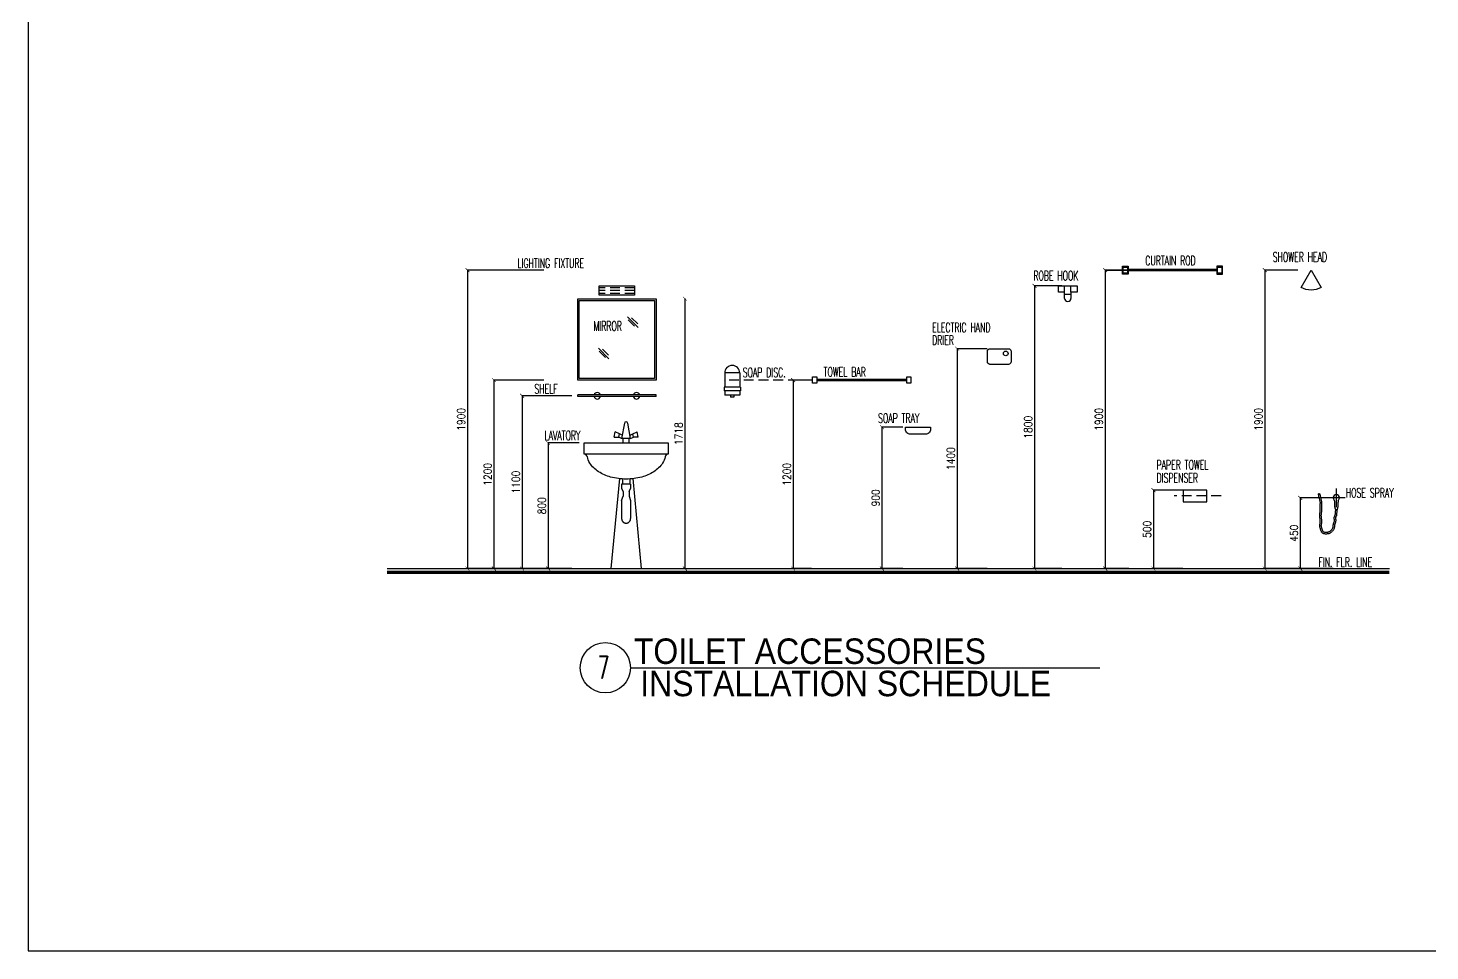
# Model space of a CAD drawing. Extents: x -172604 to -143727, y 166361 to 186286.
# Drawn here: x -172604 to -163680, y 166361 to 172237 of the extents above; entities that cross this region are included whole.
import ezdxf

# ---------------------------------------------------------------- set-up
doc = ezdxf.new("R2010")
doc.units = 0
doc.header["$LTSCALE"] = 500
doc.header["$MEASUREMENT"] = 0
for name, pattern in [('CENTER2', [1.125, 0.75, -0.125, 0.125, -0.125]), ('HIDDEN', [0.375, 0.25, -0.125]), ('HIDDEN2', [0.1875, 0.125, -0.0625])]:
    doc.linetypes.add(name, pattern=pattern)
doc.layers.get('0').update_dxf_attribs({"linetype": 'CONTINUOUS'})
doc.layers.get('DEFPOINTS').update_dxf_attribs({"linetype": 'CONTINUOUS'})
for name, color, linetype in [('AXIS', 11, 'CENTER2'), ('BOARDER', 6, 'CONTINUOUS'), ('CONC', 3, 'CONTINUOUS'), ('DIM', 4, 'CONTINUOUS'), ('DIM1', 2, 'CONTINUOUS'), ('DRWIN', 2, 'CONTINUOUS'), ('FIX', 2, 'CONTINUOUS'), ('HATCH', 8, 'CONTINUOUS'), ('JUMP', 2, 'CONTINUOUS'), ('SANI', 2, 'CONTINUOUS'), ('SETTING', 3, 'CONTINUOUS'), ('TITLE', 1, 'CONTINUOUS'), ('TXT', 2, 'CONTINUOUS'), ('TXT1', 2, 'CONTINUOUS'), ('WallPartition', 2, 'CONTINUOUS')]:
    doc.layers.add(name, color=color, linetype=linetype)
doc.styles.add('DIM', font='simplex.shx', dxfattribs={"width": 0.85})
doc.styles.add('ROMANS', font='romans.shx', dxfattribs={"width": 0.6})
doc.styles.add('TTXT', font='swisse.ttf', dxfattribs={"width": 0.9})
doc.dimstyles.new('DIM1-25', dxfattribs={"dimscale": 25, "dimtxt": 2, "dimasz": 1, "dimexe": 0.03, "dimexo": 0.03, "dimgap": 0.6, "dimtad": 1, "dimdec": 0, "dimdsep": 46, "dimtxsty": 'DIM', "dimblk1": 'ARCHTICK', "dimblk2": 'ARCHTICK', "dimsah": 1, "dimcen": 0.09, "dimdle": 0.03, "dimclrd": 256, "dimclrt": 2, "dimadec": 0, "dimazin": 0, "dimtfac": 1, "dimtdec": 0, "dimtix": 1, "dimtmove": 1, "dimatfit": 3, "dimldrblk": 'ARCHTICK', "dimfxl": 0, "dimtvp": 2, "dimtolj": 1, "dimtzin": 0, "dimarcsym": 0})

# ---------------------------------------------------------------- blocks, each defined once
blk = doc.blocks.new('A0-BOX')
at = {"layer": 'TITLE'}
for p, q in [((0, 79.7), (0, 0)), ((0, 0), (113.3, 0))]:
    blk.add_line(p, q, dxfattribs=at)
blk = doc.blocks.new('_ARCHTICK')
at = {"color": 0, "linetype": 'ByBlock', "const_width": 0.15}
blk.add_lwpolyline([(-0.5, -0.5), (0.5, 0.5)], dxfattribs=at)
blk = doc.blocks.new('*D100')
at = {"layer": 'DEFPOINTS', "color": 0}
for p in [(-169320.4, 170696), (-169806.5, 168796), (-169425.4, 168796)]:
    blk.add_point(p, dxfattribs=at)
at = {"layer": 'DIM', "color": 0, "lineweight": -2}
for p, q in [((-169321.1, 170696), (-169807.2, 170696)), ((-169426.1, 168796), (-169807.2, 168796))]:
    blk.add_line(p, q, dxfattribs=at)
at = {"layer": 'DIM', "lineweight": -2}
blk.add_line((-169806.5, 170696.7), (-169806.5, 168795.2), dxfattribs=at)
at = {"layer": 'DIM', "lineweight": -2, "xscale": 25, "yscale": 25, "zscale": 25}
for p, rotation in [((-169806.5, 170696), 90), ((-169806.5, 168796), 270)]:
    blk.add_blockref('_ARCHTICK', p, dxfattribs=dict(at, rotation=rotation))
at = {"layer": 'DIM', "color": 2, "insert": (-169846.5, 169746), "char_height": 50, "attachment_point": 5, "rotation": 90, "style": 'DIM'}
blk.add_mtext('\\A1;1900', dxfattribs=at)
blk = doc.blocks.new('*D93')
at = {"layer": 'DEFPOINTS', "color": 0}
for p in [(-167033.7, 169696), (-167168, 168796), (-167033.7, 168796)]:
    blk.add_point(p, dxfattribs=at)
at = {"layer": 'DIM', "color": 0, "lineweight": -2}
for p, q in [((-167034.4, 169696), (-167168.8, 169696)), ((-167034.4, 168796), (-167168.8, 168796))]:
    blk.add_line(p, q, dxfattribs=at)
at = {"layer": 'DIM', "lineweight": -2}
blk.add_line((-167168, 169696.7), (-167168, 168795.2), dxfattribs=at)
at = {"layer": 'DIM', "lineweight": -2, "xscale": 25, "yscale": 25, "zscale": 25}
for p, rotation in [((-167168, 169696), 90), ((-167168, 168796), 270)]:
    blk.add_blockref('_ARCHTICK', p, dxfattribs=dict(at, rotation=rotation))
at = {"layer": 'DIM', "color": 2, "insert": (-167208, 169246), "char_height": 50, "attachment_point": 5, "rotation": 90, "style": 'DIM'}
blk.add_mtext('\\A1;900', dxfattribs=at)
blk = doc.blocks.new('*D96')
at = {"layer": 'DEFPOINTS', "color": 0}
for p in [(-166496.5, 170196), (-166689.4, 168796), (-166496.5, 168796)]:
    blk.add_point(p, dxfattribs=at)
at = {"layer": 'DIM', "color": 0, "lineweight": -2}
for p, q in [((-166497.3, 170196), (-166690.2, 170196)), ((-166497.3, 168796), (-166690.2, 168796))]:
    blk.add_line(p, q, dxfattribs=at)
at = {"layer": 'DIM', "lineweight": -2}
blk.add_line((-166689.4, 170196.7), (-166689.4, 168795.2), dxfattribs=at)
at = {"layer": 'DIM', "lineweight": -2, "xscale": 25, "yscale": 25, "zscale": 25}
for p, rotation in [((-166689.4, 170196), 90), ((-166689.4, 168796), 270)]:
    blk.add_blockref('_ARCHTICK', p, dxfattribs=dict(at, rotation=rotation))
at = {"layer": 'DIM', "color": 2, "insert": (-166729.4, 169496), "char_height": 50, "attachment_point": 5, "rotation": 90, "style": 'DIM'}
blk.add_mtext('\\A1;1400', dxfattribs=at)
blk = doc.blocks.new('*D98')
at = {"layer": 'DEFPOINTS', "color": 0}
for p in [(-167616.7, 169996), (-167733.6, 168796), (-167616.7, 168796)]:
    blk.add_point(p, dxfattribs=at)
at = {"layer": 'DIM', "color": 0, "lineweight": -2}
for p, q in [((-167617.5, 169996), (-167734.4, 169996)), ((-167617.5, 168796), (-167734.4, 168796))]:
    blk.add_line(p, q, dxfattribs=at)
at = {"layer": 'DIM', "lineweight": -2}
blk.add_line((-167733.6, 169996.7), (-167733.6, 168795.2), dxfattribs=at)
at = {"layer": 'DIM', "lineweight": -2, "xscale": 25, "yscale": 25, "zscale": 25}
for p, rotation in [((-167733.6, 169996), 90), ((-167733.6, 168796), 270)]:
    blk.add_blockref('_ARCHTICK', p, dxfattribs=dict(at, rotation=rotation))
at = {"layer": 'DIM', "color": 2, "insert": (-167773.6, 169396), "char_height": 50, "attachment_point": 5, "rotation": 90, "style": 'DIM'}
blk.add_mtext('\\A1;1200', dxfattribs=at)
blk = doc.blocks.new('*D92')
at = {"layer": 'DEFPOINTS', "color": 0}
for p in [(-165584.6, 170696), (-165747, 168796), (-165596.7, 168796)]:
    blk.add_point(p, dxfattribs=at)
at = {"layer": 'DIM', "color": 0, "lineweight": -2}
for p, q in [((-165585.3, 170696), (-165747.8, 170696)), ((-165597.5, 168796), (-165747.8, 168796))]:
    blk.add_line(p, q, dxfattribs=at)
at = {"layer": 'DIM', "lineweight": -2}
blk.add_line((-165747, 170696.7), (-165747, 168795.2), dxfattribs=at)
at = {"layer": 'DIM', "lineweight": -2, "xscale": 25, "yscale": 25, "zscale": 25}
for p, rotation in [((-165747, 170696), 90), ((-165747, 168796), 270)]:
    blk.add_blockref('_ARCHTICK', p, dxfattribs=dict(at, rotation=rotation))
at = {"layer": 'DIM', "color": 2, "insert": (-165787, 169746), "char_height": 50, "attachment_point": 5, "rotation": 90, "style": 'DIM'}
blk.add_mtext('\\A1;1900', dxfattribs=at)
blk = doc.blocks.new('*D95')
at = {"layer": 'DEFPOINTS', "color": 0}
for p in [(-166021.7, 170596), (-166197.3, 168796), (-166021.7, 168796)]:
    blk.add_point(p, dxfattribs=at)
at = {"layer": 'DIM', "color": 0, "lineweight": -2}
for p, q in [((-166022.4, 170596), (-166198, 170596)), ((-166022.4, 168796), (-166198, 168796))]:
    blk.add_line(p, q, dxfattribs=at)
at = {"layer": 'DIM', "lineweight": -2}
blk.add_line((-166197.3, 170596.7), (-166197.3, 168795.2), dxfattribs=at)
at = {"layer": 'DIM', "lineweight": -2, "xscale": 25, "yscale": 25, "zscale": 25}
for p, rotation in [((-166197.3, 170596), 90), ((-166197.3, 168796), 270)]:
    blk.add_blockref('_ARCHTICK', p, dxfattribs=dict(at, rotation=rotation))
at = {"layer": 'DIM', "color": 2, "insert": (-166237.3, 169696), "char_height": 50, "attachment_point": 5, "rotation": 90, "style": 'DIM'}
blk.add_mtext('\\A1;1800', dxfattribs=at)
blk = doc.blocks.new('*D99')
at = {"layer": 'DEFPOINTS', "color": 0}
for p in [(-168422.1, 170513.7), (-168422.1, 168796), (-168422.1, 168796)]:
    blk.add_point(p, dxfattribs=at)
at = {"layer": 'DIM', "lineweight": -2}
blk.add_line((-168422.1, 170514.4), (-168422.1, 168795.2), dxfattribs=at)
at = {"layer": 'DIM', "lineweight": -2, "xscale": 25, "yscale": 25, "zscale": 25}
for p, rotation in [((-168422.1, 170513.7), 90), ((-168422.1, 168796), 270)]:
    blk.add_blockref('_ARCHTICK', p, dxfattribs=dict(at, rotation=rotation))
at = {"layer": 'DIM', "color": 2, "insert": (-168462.1, 169654.8), "char_height": 50, "attachment_point": 5, "rotation": 90, "style": 'DIM'}
blk.add_mtext('\\A1;1718', dxfattribs=at)
blk = doc.blocks.new('*D104')
at = {"layer": 'DEFPOINTS', "color": 0}
for p in [(-164519.7, 170696), (-164731.2, 168796), (-164519.7, 168796)]:
    blk.add_point(p, dxfattribs=at)
at = {"layer": 'DIM', "color": 0, "lineweight": -2}
for p, q in [((-164520.4, 170696), (-164732, 170696)), ((-164520.4, 168796), (-164732, 168796))]:
    blk.add_line(p, q, dxfattribs=at)
at = {"layer": 'DIM', "lineweight": -2}
blk.add_line((-164731.2, 170696.7), (-164731.2, 168795.2), dxfattribs=at)
at = {"layer": 'DIM', "lineweight": -2, "xscale": 25, "yscale": 25, "zscale": 25}
for p, rotation in [((-164731.2, 170696), 90), ((-164731.2, 168796), 270)]:
    blk.add_blockref('_ARCHTICK', p, dxfattribs=dict(at, rotation=rotation))
at = {"layer": 'DIM', "color": 2, "insert": (-164771.2, 169746), "char_height": 50, "attachment_point": 5, "rotation": 90, "style": 'DIM'}
blk.add_mtext('\\A1;1900', dxfattribs=at)
blk = doc.blocks.new('*D94')
at = {"layer": 'DEFPOINTS', "color": 0}
for p in [(-169095, 169596), (-169292.9, 168796), (-169208.7, 168796)]:
    blk.add_point(p, dxfattribs=at)
at = {"layer": 'DIM', "color": 0, "lineweight": -2}
for p, q in [((-169095.7, 169596), (-169293.6, 169596)), ((-169209.4, 168796), (-169293.6, 168796))]:
    blk.add_line(p, q, dxfattribs=at)
at = {"layer": 'DIM', "lineweight": -2}
blk.add_line((-169292.9, 169596.7), (-169292.9, 168795.2), dxfattribs=at)
at = {"layer": 'DIM', "lineweight": -2, "xscale": 25, "yscale": 25, "zscale": 25}
for p, rotation in [((-169292.9, 169596), 90), ((-169292.9, 168796), 270)]:
    blk.add_blockref('_ARCHTICK', p, dxfattribs=dict(at, rotation=rotation))
at = {"layer": 'DIM', "color": 2, "insert": (-169332.9, 169196), "char_height": 50, "attachment_point": 5, "rotation": 90, "style": 'DIM'}
blk.add_mtext('\\A1;800', dxfattribs=at)
blk = doc.blocks.new('*D97')
at = {"layer": 'DEFPOINTS', "color": 0}
for p in [(-169140.9, 169896), (-169458.6, 168796), (-169140.9, 168796)]:
    blk.add_point(p, dxfattribs=at)
at = {"layer": 'DIM', "color": 0, "lineweight": -2}
for p, q in [((-169141.7, 169896), (-169459.4, 169896)), ((-169141.7, 168796), (-169459.4, 168796))]:
    blk.add_line(p, q, dxfattribs=at)
at = {"layer": 'DIM', "lineweight": -2}
blk.add_line((-169458.6, 169896.7), (-169458.6, 168795.2), dxfattribs=at)
at = {"layer": 'DIM', "lineweight": -2, "xscale": 25, "yscale": 25, "zscale": 25}
for p, rotation in [((-169458.6, 169896), 90), ((-169458.6, 168796), 270)]:
    blk.add_blockref('_ARCHTICK', p, dxfattribs=dict(at, rotation=rotation))
at = {"layer": 'DIM', "color": 2, "insert": (-169498.6, 169346), "char_height": 50, "attachment_point": 5, "rotation": 90, "style": 'DIM'}
blk.add_mtext('\\A1;1100', dxfattribs=at)
blk = doc.blocks.new('*D101')
at = {"layer": 'DEFPOINTS', "color": 0}
for p in [(-169320.4, 169996), (-169638.1, 168796), (-169320.4, 168796)]:
    blk.add_point(p, dxfattribs=at)
at = {"layer": 'DIM', "color": 0, "lineweight": -2}
for p, q in [((-169321.1, 169996), (-169638.8, 169996)), ((-169321.1, 168796), (-169638.8, 168796))]:
    blk.add_line(p, q, dxfattribs=at)
at = {"layer": 'DIM', "lineweight": -2}
blk.add_line((-169638.1, 169996.7), (-169638.1, 168795.2), dxfattribs=at)
at = {"layer": 'DIM', "lineweight": -2, "xscale": 25, "yscale": 25, "zscale": 25}
for p, rotation in [((-169638.1, 169996), 90), ((-169638.1, 168796), 270)]:
    blk.add_blockref('_ARCHTICK', p, dxfattribs=dict(at, rotation=rotation))
at = {"layer": 'DIM', "color": 2, "insert": (-169678.1, 169396), "char_height": 50, "attachment_point": 5, "rotation": 90, "style": 'DIM'}
blk.add_mtext('\\A1;1200', dxfattribs=at)
blk = doc.blocks.new('A$C753C42D5')
at = {"layer": 'SANI', "linetype": 'Continuous'}
for p, q in [((0.2568, 0.9248), (0.2394, 0.8287)), ((0.2968, 0.8287), (0.2793, 0.9248)), ((0.1923, 0.8373), (0.1985, 0.8714)), ((0.1923, 0.8373), (0.2215, 0.8373)), ((0.225, 0.8568), (0.1985, 0.8714)), ((0.2215, 0.8373), (0.225, 0.8568)), ((0.2394, 0.8287), (0.2215, 0.8373)), ((0.2429, 0.8483), (0.225, 0.8568)), ((0.2968, 0.8287), (0.2394, 0.8287)), ((0.2489, 0.8), (0.2489, 0.8287)), ((0.2872, 0.8), (0.2872, 0.8287)), ((0.2933, 0.8483), (0.3112, 0.8568)), ((0.2968, 0.8287), (0.3147, 0.8373)), ((0.3112, 0.8568), (0.3377, 0.8714)), ((0.3147, 0.8373), (0.3112, 0.8568)), ((0.3439, 0.8373), (0.3147, 0.8373)), ((0.3439, 0.8373), (0.3377, 0.8714)), ((0.2252, 0.5724), (0.1713, 0)), ((0.3109, 0.5724), (0.3648, 0))]:
    blk.add_line(p, q, dxfattribs=at)
at = {"layer": 'SANI', "linetype": 'HIDDEN2'}
for p, q in [((0.2968, 0.5382), (0.2394, 0.5382)), ((0.2394, 0.5382), (0.2394, 0.5094)), ((0.2441, 0.57), (0.2441, 0.5382)), ((0.292, 0.57), (0.292, 0.5382)), ((0.2968, 0.5382), (0.2968, 0.5094)), ((0.2394, 0.5094), (0.2489, 0.4903)), ((0.2394, 0.4328), (0.2489, 0.4616)), ((0.2489, 0.4903), (0.2489, 0.4616)), ((0.2872, 0.4903), (0.2968, 0.5094)), ((0.2872, 0.4903), (0.2872, 0.4616)), ((0.2872, 0.4616), (0.2968, 0.4328)), ((0.2394, 0.4328), (0.2394, 0.3179)), ((0.2968, 0.4328), (0.2968, 0.3179))]:
    blk.add_line(p, q, dxfattribs=at)
at = {"layer": 'SANI', "linetype": 'Continuous'}
blk.add_lwpolyline([(0.5362, 0.8), (0.5362, 0.789), (0.5362, 0.7282), (0, 0.7282), (0, 0.789), (0, 0.8)], close=True, dxfattribs=at)
for points in [[(0.517, 0.7282, -0.000994), (0.517, 0.7278, -0.145509)], [(0.5158, 0.7124, -0.107261), (0.5003, 0.6716, -0.107169), (0.4442, 0.6162, -0.077294), (0.3677, 0.5829, -0.06439), (0.2685, 0.57, -0.06439), (0.1694, 0.5829, -0.077294), (0.0929, 0.6162, -0.107169), (0.0368, 0.6716, -0.107938), (0.0212, 0.7126, -0.000994)]]:
    blk.add_lwpolyline(points, format="xyb", dxfattribs=at)
for centre, radius, start, end in [((0.2681, 0.9226), 0.0115, 9.52728, 170.47272), ((0.0024, 0.709), 0.0191, 10.80776, 88.49148), ((0.5347, 0.709), 0.0191, 89.19364, 170.01956)]:
    blk.add_arc(centre, radius, start, end, dxfattribs=at)
at = {"layer": 'SANI', "linetype": 'HIDDEN2'}
blk.add_arc((0.2681, 0.3179), 0.0287, 180, 0, dxfattribs=at)
blk = doc.blocks.new('*D102')
at = {"layer": 'DEFPOINTS', "color": 0}
for p in [(-164294.8, 169246), (-164505, 168796), (-164294.8, 168796)]:
    blk.add_point(p, dxfattribs=at)
at = {"layer": 'DIM', "color": 0, "lineweight": -2}
for p, q in [((-164295.5, 169246), (-164505.8, 169246)), ((-164295.5, 168796), (-164505.8, 168796))]:
    blk.add_line(p, q, dxfattribs=at)
at = {"layer": 'DIM', "lineweight": -2}
blk.add_line((-164505, 169246.7), (-164505, 168795.2), dxfattribs=at)
at = {"layer": 'DIM', "lineweight": -2, "xscale": 25, "yscale": 25, "zscale": 25}
for p, rotation in [((-164505, 169246), 90), ((-164505, 168796), 270)]:
    blk.add_blockref('_ARCHTICK', p, dxfattribs=dict(at, rotation=rotation))
at = {"layer": 'DIM', "color": 2, "insert": (-164545, 169021), "char_height": 50, "attachment_point": 5, "rotation": 90, "style": 'DIM'}
blk.add_mtext('\\A1;450', dxfattribs=at)
blk = doc.blocks.new('*D103')
at = {"layer": 'DEFPOINTS', "color": 0}
for p in [(-165251, 169296), (-165440.2, 168796), (-165251, 168796)]:
    blk.add_point(p, dxfattribs=at)
at = {"layer": 'DIM', "color": 0, "lineweight": -2}
for p, q in [((-165251.7, 169296), (-165441, 169296)), ((-165251.7, 168796), (-165441, 168796))]:
    blk.add_line(p, q, dxfattribs=at)
at = {"layer": 'DIM', "lineweight": -2}
blk.add_line((-165440.2, 169296.7), (-165440.2, 168795.2), dxfattribs=at)
at = {"layer": 'DIM', "lineweight": -2, "xscale": 25, "yscale": 25, "zscale": 25}
for p, rotation in [((-165440.2, 169296), 90), ((-165440.2, 168796), 270)]:
    blk.add_blockref('_ARCHTICK', p, dxfattribs=dict(at, rotation=rotation))
at = {"layer": 'DIM', "color": 2, "insert": (-165480.2, 169046), "char_height": 50, "attachment_point": 5, "rotation": 90, "style": 'DIM'}
blk.add_mtext('\\A1;500', dxfattribs=at)
blk = doc.blocks.new('A$C5E8321AC')
at = {"layer": 'SANI'}
for p, q in [((0.0997, 0.1539), (0.0038, 0.1539)), ((0.0038, 0.1539), (0.0038, 0.0629)), ((0.0997, 0.1539), (0.0997, 0.0629)), ((0.1036, 0.0629), (0, 0.0629)), ((0, 0.0629), (0, 0.0399)), ((0.1036, 0.0399), (0, 0.0399)), ((0.0038, 0.0399), (0.0038, 0.0115)), ((0.0997, 0.0115), (0.0038, 0.0115)), ((0.0412, 0.0115), (0.0412, 0)), ((0.0623, 0.0115), (0.0623, 0)), ((0.0997, 0.0399), (0.0997, 0.0115)), ((0.1036, 0.0629), (0.1036, 0.0399)), ((0.0623, 0), (0.0412, 0))]:
    blk.add_line(p, q, dxfattribs=at)
blk.add_arc((0.0518, 0.1539), 0.0479, 0, 180, dxfattribs=at)

msp = doc.modelspace()

# ---------------------------------------------------------------- linework, layer by layer
at = {"layer": 'AXIS'}
msp.add_line((-165747, 170696), (-165356.3, 170696), dxfattribs=at)
at = {"layer": 'AXIS', "linetype": 'CENTER2', "ltscale": 10}
for p, q in [((-164274.9, 169186.6), (-164274.9, 169305.7)), ((-164218.6, 169246), (-164337.7, 169246))]:
    msp.add_line(p, q, dxfattribs=at)
at = {"layer": 'BOARDER', "const_width": 20}
msp.add_lwpolyline([(-170318.4, 168772), (-163937.8, 168772)], dxfattribs=at)
at = {"layer": 'CONC'}
msp.add_lwpolyline([(-166496.5, 170112), (-166496.5, 170180, -0.414214), (-166480.5, 170196), (-166362.5, 170196, -0.414214), (-166346.5, 170180), (-166346.5, 170112, -0.414214), (-166362.5, 170096), (-166480.5, 170096, -0.414214)], format="xyb", close=True, dxfattribs=at)
at = {"layer": 'DIM1'}
msp.add_lwpolyline([(-167017.9, 169682.5), (-167017.9, 169696), (-166859.2, 169696), (-166859.2, 169682.5, -0.414214), (-166890.7, 169651), (-166986.4, 169651, -0.414214)], format="xyb", close=True, dxfattribs=at)
at = {"layer": 'DIM1', "linetype": 'HIDDEN'}
for points in [[(-164270.6, 169171.7), (-164271.9, 169163.9), (-164272.7, 169157.7), (-164273.2, 169152.7), (-164273.5, 169148.6), (-164273.7, 169145.1), (-164273.8, 169142), (-164274.1, 169138.8), (-164274.7, 169135.6), (-164275.6, 169132.4), (-164276.7, 169129.5), (-164277.8, 169126.9), (-164278.8, 169124.5), (-164279.7, 169122.4), (-164280.3, 169120.5), (-164280.8, 169119.1), (-164281, 169117.9), (-164281, 169116.8), (-164280.9, 169115.4), (-164280.7, 169113.6), (-164280.3, 169111.5), (-164279.8, 169108.9), (-164279.4, 169106), (-164279.2, 169102.6), (-164279.3, 169099), (-164279.9, 169095.4), (-164280.8, 169092), (-164281.8, 169088.8), (-164282.9, 169085.9), (-164283.9, 169083.2), (-164284.9, 169080.6), (-164285.6, 169078.2), (-164286.2, 169076), (-164286.6, 169073.7), (-164286.9, 169071.3), (-164287.1, 169068.5), (-164287.4, 169065.5), (-164287.7, 169062.1), (-164288.2, 169058.6), (-164289, 169054.8), (-164290.2, 169050.9), (-164291.9, 169047), (-164293.9, 169043.3), (-164296.2, 169039.8), (-164298.7, 169036.6), (-164301.3, 169033.5), (-164304, 169030.7), (-164306.8, 169028.1), (-164309.6, 169025.7), (-164312.4, 169023.7), (-164315.3, 169021.8), (-164318.3, 169020.3), (-164321.3, 169019), (-164324.4, 169017.9), (-164327.5, 169017.1), (-164330.7, 169016.5), (-164333.9, 169016.1), (-164337.3, 169015.9), (-164340.8, 169015.7), (-164344.4, 169015.8), (-164348.2, 169016.1), (-164352, 169016.8), (-164355.8, 169017.8), (-164359.6, 169019.4), (-164363.3, 169021.6), (-164366.5, 169024.6), (-164369, 169027.8), (-164370.8, 169031.1), (-164372.2, 169034.3), (-164373.3, 169037.4), (-164374.2, 169040.3), (-164375, 169043), (-164375.7, 169045.6), (-164376.5, 169048), (-164377.4, 169050.5), (-164378.3, 169053.1), (-164379.2, 169056), (-164380, 169059), (-164380.7, 169062.3), (-164381.1, 169065.7), (-164381.3, 169069.4), (-164381, 169073.1), (-164380.5, 169076.5), (-164379.9, 169079.7), (-164379.2, 169082.9), (-164378.6, 169085.9), (-164378.2, 169089), (-164377.8, 169092.1), (-164377.7, 169095.3), (-164377.8, 169098.8), (-164378.2, 169102.8), (-164378.7, 169107.1), (-164379.3, 169111.6), (-164380, 169116.4), (-164380.6, 169121.4), (-164381, 169126.6), (-164381.2, 169131.8), (-164381.2, 169137), (-164380.8, 169142), (-164380.3, 169146.7), (-164379.7, 169151.2), (-164379.1, 169155.4), (-164378.5, 169159.3), (-164378, 169162.9), (-164377.7, 169166.1), (-164377.6, 169169.1), (-164377.6, 169172), (-164377.7, 169174.9), (-164377.9, 169177.9), (-164378.2, 169181), (-164378.4, 169184.1), (-164378.6, 169187.5), (-164378.7, 169191), (-164378.6, 169194.5), (-164378.4, 169197.9), (-164378.2, 169201.3), (-164377.9, 169204.4), (-164377.6, 169207.5), (-164377.5, 169210.3), (-164377.4, 169213.1), (-164377.4, 169215.6), (-164377.7, 169218), (-164378.1, 169220.9), (-164378.9, 169224.6), (-164380.1, 169229.7), (-164381.7, 169236.4), (-164384, 169245.1), (-164386.8, 169256.1), (-164390.2, 169269.8)], [(-164280.5, 169173.3), (-164281.8, 169165.4), (-164282.6, 169158.8), (-164283.2, 169153.5), (-164283.5, 169149.2), (-164283.6, 169145.7), (-164283.8, 169142.7), (-164284, 169140.2), (-164284.5, 169137.8), (-164285.1, 169135.5), (-164286, 169133.1), (-164287, 169130.8), (-164288, 169128.4), (-164289, 169126), (-164289.8, 169123.7), (-164290.5, 169121.3), (-164290.9, 169119), (-164291, 169116.7), (-164290.9, 169114.3), (-164290.5, 169112), (-164290.1, 169109.7), (-164289.7, 169107.3), (-164289.3, 169104.9), (-164289.2, 169102.5), (-164289.3, 169100), (-164289.7, 169097.4), (-164290.4, 169094.8), (-164291.2, 169092.1), (-164292.2, 169089.4), (-164293.3, 169086.7), (-164294.3, 169083.9), (-164295.2, 169081), (-164296, 169078.1), (-164296.5, 169075.2), (-164296.9, 169072.3), (-164297.1, 169069.3), (-164297.3, 169066.3), (-164297.6, 169063.3), (-164298, 169060.3), (-164298.7, 169057.3), (-164299.6, 169054.3), (-164300.9, 169051.4), (-164302.5, 169048.4), (-164304.4, 169045.6), (-164306.5, 169042.8), (-164308.7, 169040.2), (-164311, 169037.8), (-164313.4, 169035.6), (-164315.7, 169033.6), (-164318, 169031.9), (-164320.3, 169030.5), (-164322.6, 169029.3), (-164324.9, 169028.3), (-164327.2, 169027.5), (-164329.7, 169026.9), (-164332.3, 169026.4), (-164335, 169026.1), (-164337.9, 169025.9), (-164340.9, 169025.8), (-164343.9, 169025.8), (-164346.9, 169026.1), (-164349.8, 169026.6), (-164352.6, 169027.3), (-164355.1, 169028.3), (-164357.3, 169029.7), (-164359.1, 169031.4), (-164360.6, 169033.3), (-164361.9, 169035.6), (-164362.9, 169038), (-164363.8, 169040.5), (-164364.6, 169043.2), (-164365.4, 169045.8), (-164366.2, 169048.5), (-164367, 169051.1), (-164367.9, 169053.7), (-164368.8, 169056.3), (-164369.6, 169058.8), (-164370.3, 169061.3), (-164370.8, 169063.9), (-164371.2, 169066.5), (-164371.2, 169069.2), (-164371, 169072), (-164370.6, 169074.8), (-164370.1, 169077.8), (-164369.4, 169080.9), (-164368.8, 169084.2), (-164368.2, 169087.7), (-164367.9, 169091.4), (-164367.7, 169095.3), (-164367.9, 169099.4), (-164368.2, 169103.8), (-164368.8, 169108.3), (-164369.4, 169113), (-164370.1, 169117.7), (-164370.6, 169122.5), (-164371, 169127.2), (-164371.2, 169131.9), (-164371.2, 169136.6), (-164370.9, 169141.1), (-164370.4, 169145.5), (-164369.8, 169149.7), (-164369.2, 169153.9), (-164368.6, 169157.9), (-164368.1, 169161.7), (-164367.7, 169165.4), (-164367.6, 169168.9), (-164367.6, 169172.3), (-164367.7, 169175.5), (-164368, 169178.7), (-164368.2, 169181.8), (-164368.5, 169184.8), (-164368.6, 169187.9), (-164368.7, 169191), (-164368.6, 169194.1), (-164368.5, 169197.2), (-164368.2, 169200.4), (-164367.9, 169203.6), (-164367.7, 169206.7), (-164367.5, 169209.9), (-164367.4, 169213), (-164367.5, 169216.1), (-164367.7, 169219.2), (-164368.3, 169222.6), (-164369.1, 169226.8), (-164370.4, 169232.1), (-164372, 169238.9), (-164374.3, 169247.6), (-164377.1, 169258.5), (-164380.5, 169272.2)]]:
    msp.add_lwpolyline(points, dxfattribs=at)
at = {"layer": 'DIM1'}
for centre, radius in [((-166380.1, 170165.6), 15.1), ((-164385.6, 169270.2), 3.64)]:
    msp.add_circle(centre, radius, dxfattribs=at)
at = {"layer": 'DRWIN'}
msp.add_line((-170318.4, 168796), (-163937.8, 168796), dxfattribs=at)
at = {"layer": 'FIX'}
for p, q in [((-165031.6, 170693.3), (-165031.6, 170699.8)), ((-166045.1, 170596), (-165925.1, 170596)), ((-166045.1, 170556), (-166045.1, 170596)), ((-166005.1, 170556), (-166045.1, 170556)), ((-166005.1, 170556), (-166005.1, 170596)), ((-166005.1, 170516), (-166005.1, 170556)), ((-165965.1, 170556), (-165965.1, 170596)), ((-165965.1, 170556), (-165965.1, 170516)), ((-165925.1, 170556), (-165965.1, 170556)), ((-165925.1, 170596), (-165925.1, 170556)), ((-165965.1, 170541.8), (-166005.1, 170541.8)), ((-168720.2, 170331.7), (-168787.9, 170399.3)), ((-168742.4, 170339), (-168783, 170379.6)), ((-168722.7, 170353.8), (-168762.1, 170393.1)), ((-168905.9, 170131.9), (-168973.5, 170199.6)), ((-168908.3, 170154.1), (-168947.7, 170193.4)), ((-168928, 170139.3), (-168968.6, 170179.9)), ((-167009.9, 169993.3), (-167009.9, 169999.8))]:
    msp.add_line(p, q, dxfattribs=at)
at = {"layer": 'FIX', "color": 2}
for p, q in [((-169105, 169890.6), (-169105, 169901.4)), ((-168605, 169901.4), (-169105, 169901.4)), ((-168605, 169890.6), (-169105, 169890.6)), ((-168605, 169890.6), (-168605, 169901.4))]:
    msp.add_line(p, q, dxfattribs=at)
at = {"layer": 'FIX'}
for points in [[(-165599.9, 170693.3), (-165599.9, 170671.2), (-165636.7, 170671.2), (-165636.7, 170720.7), (-165599.9, 170720.7), (-165599.9, 170699.8)], [(-165036.6, 170693.3), (-165036.6, 170671.2), (-164999.8, 170671.2), (-164999.8, 170720.7), (-165036.6, 170720.7), (-165036.6, 170699.8)], [(-165031.6, 170699.8), (-165604.9, 170699.8), (-165604.9, 170693.3), (-165031.6, 170693.3)], [(-167009.9, 169999.8), (-167583.2, 169999.8), (-167583.2, 169993.3), (-167009.9, 169993.3)]]:
    msp.add_lwpolyline(points, dxfattribs=at)
for points in [[(-165604.9, 170676.2), (-165631.7, 170676.2), (-165631.7, 170715.7), (-165604.9, 170715.7)], [(-165004.9, 170676.2), (-165031.7, 170676.2), (-165031.7, 170715.7), (-165004.9, 170715.7)], [(-167583.2, 169976.2), (-167610.1, 169976.2), (-167610.1, 170015.7), (-167583.2, 170015.7)], [(-166983.2, 169976.2), (-167010.1, 169976.2), (-167010.1, 170015.7), (-166983.2, 170015.7)]]:
    msp.add_lwpolyline(points, close=True, dxfattribs=at)
msp.add_lwpolyline([(-164436.2, 170696), (-164372.1, 170584.9, -0.242486), (-164500.3, 170584.9)], format="xyb", close=True, dxfattribs=at)
at = {"layer": 'FIX', "color": 2}
for points in [[(-168605, 170513.7), (-168605, 169996), (-169105, 169996), (-169105, 170513.7)], [(-168615, 170503.7), (-168615, 170006), (-169095, 170006), (-169095, 170503.7)]]:
    msp.add_lwpolyline(points, close=True, dxfattribs=at)
at = {"layer": 'FIX'}
msp.add_arc((-165985.1, 170516), 20, 180, 0, dxfattribs=at)
at = {"layer": 'FIX', "color": 2}
for centre, start, end in [((-168980, 169896), 15.20227, 164.79773), ((-168980, 169896), 195.20227, 344.79773), ((-168730, 169896), 15.20227, 164.79773), ((-168730, 169896), 195.20227, 344.79773)]:
    msp.add_arc(centre, 20.6, start, end, dxfattribs=at)
at = {"layer": 'HATCH', "linetype": 'HIDDEN2'}
for p, q in [((-168742.5, 170584), (-168967.5, 170584)), ((-168742.5, 170566), (-168967.5, 170566)), ((-168742.5, 170548), (-168967.5, 170548)), ((-167703.6, 169996), (-168172.9, 169996)), ((-165009.1, 169258.5), (-165306.9, 169258.5))]:
    msp.add_line(p, q, dxfattribs=at)
at = {"layer": 'JUMP'}
msp.add_lwpolyline([(-165251, 169296), (-165251, 169221), (-165101, 169221), (-165101, 169296)], close=True, dxfattribs=at)
at = {"layer": 'SANI', "color": 6}
msp.add_line((-168769.2, 168164.4), (-165781.6, 168164.4), dxfattribs=at)
at = {"layer": 'SANI'}
msp.add_lwpolyline([(-168742.5, 170536), (-168967.5, 170536), (-168967.5, 170596), (-168742.5, 170596)], close=True, dxfattribs=at)
at = {"layer": 'SETTING'}
for p, q in [((-164286.5, 169227), (-164294.4, 169244.7)), ((-164284.9, 169189), (-164284.9, 169219.7)), ((-164264.9, 169189), (-164264.9, 169219.7)), ((-164263.4, 169227), (-164255.5, 169244.7)), ((-164283.5, 169180.6), (-164284.4, 169184.3)), ((-164281.3, 169174.3), (-164283.5, 169180.6)), ((-164275.8, 169166.1), (-164281.3, 169174.3)), ((-164275.5, 169166.1), (-164269.7, 169172.4)), ((-164267.9, 169176.3), (-164266.7, 169179.7)), ((-164266.2, 169181.5), (-164265.5, 169184.3))]:
    msp.add_line(p, q, dxfattribs=at)
for centre, radius, start, end in [((-164274.9, 169246), 20, 4.77123, 175.22877), ((-164288.9, 169247.1), 6, 175.22877, 203.96841), ((-164302.9, 169219.7), 18, 0, 23.96841), ((-164292.9, 169221.8), 8, 0, 23.96841), ((-164246.9, 169219.7), 18, 156.03159, 180), ((-164256.9, 169221.8), 8, 156.03159, 180), ((-164261, 169247.1), 6, 336.03159, 4.77123), ((-164264.9, 169189), 20, 180, 193.70485), ((-164286.8, 169182.9), 20, 328.31381, 340.75167), ((-164285.6, 169186.3), 20, 340.75167, 346.29515), ((-164284.9, 169189), 20, 346.29515, 0)]:
    msp.add_arc(centre, radius, start, end, dxfattribs=at)
at = {"layer": 'TITLE', "color": 6}
msp.add_circle((-168929.2, 168164.4), 160, dxfattribs=at)

# ---------------------------------------------------------------- block references
at = {"xscale": 250, "yscale": 250, "zscale": 250}
msp.add_blockref('A0-BOX', (-172603.8, 166361.3), dxfattribs=at)
at = {"layer": 'FIX', "xscale": 1000, "yscale": 1000, "zscale": 1000}
msp.add_blockref('A$C5E8321AC', (-168172.9, 169887.6), dxfattribs=at)
at = {"layer": 'WallPartition', "xscale": 1000, "yscale": 1000, "zscale": 1000}
msp.add_blockref('A$C753C42D5', (-169064.7, 168796), dxfattribs=at)

# ---------------------------------------------------------------- texts
at = {"layer": 'TITLE', "style": 'ROMANS', "width": 0.6}
msp.add_text('7', height=143.9, dxfattribs=at).set_placement((-168978, 168094.9))
at = {"layer": 'TXT', "style": 'ROMANS', "width": 0.6}
for s, p in [('LIGHTING FIXTURE', (-169488.4, 170709.8)), ('CURTAIN ROD', (-165491.8, 170726.7)), ('SHOWER HEAD', (-164680.2, 170749.5)), ('ROBE HOOK', (-166204.2, 170630.7)), ('MIRROR ', (-169004.2, 170310.5)), ('ELECTRIC HAND', (-166848.7, 170300.7)), ('DRIER', (-166848.7, 170220.8)), ('SOAP DISC.', (-168054.2, 170014.9)), ('TOWEL BAR', (-167539.1, 170018)), ('SHELF', (-169380.6, 169909.8)), ('SOAP TRAY', (-167192.5, 169723.8)), ('LAVATORY', (-169316.2, 169613.4)), ('PAPER TOWEL', (-165419.9, 169426.4)), ('DISPENSER', (-165419.9, 169343.1)), ('HOSE SPRAY', (-164215.1, 169248)), ('FIN. FLR. LINE', (-164389.8, 168806.8))]:
    msp.add_text(s, height=60, dxfattribs=at).set_placement(p)
at = {"layer": 'TXT1', "color": 6, "style": 'TTXT', "width": 0.9}
for s, p in [('TOILET ACCESSORIES', (-168747.8, 168188.9)), ('INSTALLATION SCHEDULE', (-168706.9, 167983.2))]:
    msp.add_text(s, height=162.094, dxfattribs=at).set_placement(p)

# ---------------------------------------------------------------- dimensions: what is measured, and where the dimension line sits
at = {"layer": 'DIM'}
for base, p1, p2, text, picture, middle in [((-169806.5, 168796), (-169320.4, 170696), (-169425.4, 168796), '1900', '*D100', (-169846.5, 169746)), ((-165747, 168796), (-165584.6, 170696), (-165596.7, 168796), '1900', '*D92', (-165787, 169746)), ((-164731.2, 168796), (-164519.7, 170696), (-164519.7, 168796), '1900', '*D104', (-164771.2, 169746)), ((-166197.3, 168796), (-166021.7, 170596), (-166021.7, 168796), '1800', '*D95', (-166237.3, 169696)), ((-166689.4, 168796), (-166496.5, 170196), (-166496.5, 168796), '1400', '*D96', (-166729.4, 169496)), ((-169638.1, 168796), (-169320.4, 169996), (-169320.4, 168796), '1200', '*D101', (-169678.1, 169396)), ((-167733.6, 168796), (-167616.7, 169996), (-167616.7, 168796), '1200', '*D98', (-167773.6, 169396)), ((-169458.6, 168796), (-169140.9, 169896), (-169140.9, 168796), '1100', '*D97', (-169498.6, 169346)), ((-167168, 168796), (-167033.7, 169696), (-167033.7, 168796), '900', '*D93', (-167208, 169246)), ((-169292.9, 168796), (-169095, 169596), (-169208.7, 168796), '800', '*D94', (-169332.9, 169196)), ((-165440.2, 168796), (-165251, 169296), (-165251, 168796), '500', '*D103', (-165480.2, 169046)), ((-164505, 168796), (-164294.8, 169246), (-164294.8, 168796), '450', '*D102', (-164545, 169021))]:
    dim = msp.add_linear_dim(base=base, p1=p1, p2=p2, angle=90, text=text, dimstyle='DIM1-25', dxfattribs=at)
    dim.commit()
    dim.dimension.update_dxf_attribs({"geometry": picture, "text_midpoint": middle})
dim = msp.add_linear_dim(base=(-168422.1, 168796), p1=(-168422.1, 170513.7), p2=(-168422.1, 168796), angle=90, dimstyle='DIM1-25', dxfattribs=at)
dim.commit()
dim.dimension.update_dxf_attribs({"geometry": '*D99', "text_midpoint": (-168462.1, 169654.8)})

doc.saveas('drawing.dxf')
